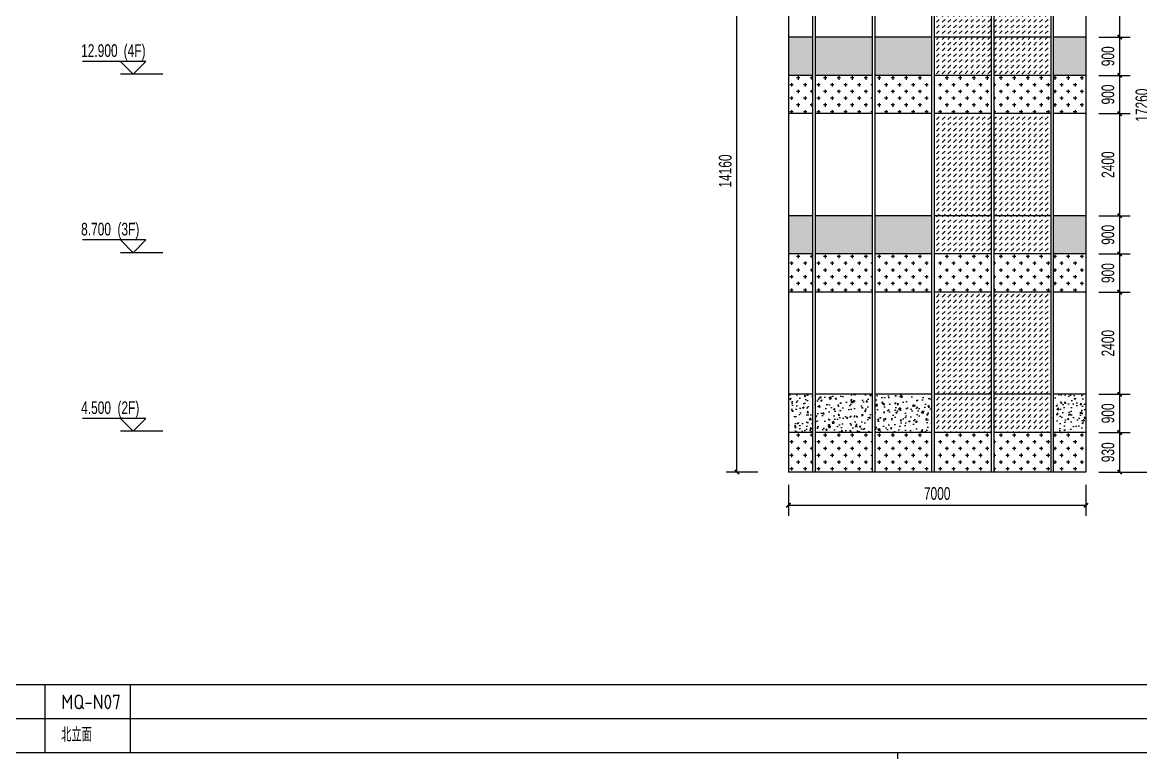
# Model space of a CAD drawing. Extents: x -3 to 440502, y -49243 to 59402.
# Drawn here: x 115402 to 141707, y 31079 to 48256 of the extents above; entities that cross this region are included whole.
import ezdxf

# ---------------------------------------------------------------- set-up
doc = ezdxf.new("R2010")
doc.units = 0
doc.header["$LTSCALE"] = 1000
doc.header["$MEASUREMENT"] = 0
doc.linetypes.add('ACAD_ISO05W100', pattern=[34, 24, -3, 0.5, -3, 0.5, -3])
for name, color, linetype in [('01-标注_尺寸', 124, 'Continuous'), ('01-标注_标高', 200, 'Continuous'), ('02-TEXT_标注', 130, 'Continuous'), ('05-填充_156', 156, 'Continuous'), ('05-填充_天正', 26, 'Continuous'), ('A-0-图名图例', 2, 'Continuous'), ('A-C_窗', 140, 'Continuous'), ('E-立面', 255, 'Continuous')]:
    doc.layers.add(name, color=color, linetype=linetype)
doc.styles.add('_TCH_DIM', font='ros.shx', dxfattribs={"bigfont": 'jd.shx'})
doc.styles.add('_TCH_DIM_T3', font='ros.shx', dxfattribs={"width": 0.705882, "bigfont": 'jd.shx'})
doc.styles.get("Standard").update_dxf_attribs({"font": 'gbenor.shx', "bigfont": 'gbcbig.shx'})
doc.dimstyles.new('_TCH_ARCH&&100', dxfattribs={"dimtxt": 297.5, "dimasz": 100, "dimexe": 250, "dimexo": 300, "dimgap": 126.25, "dimtad": 1, "dimdec": 0, "dimzin": 0, "dimdsep": 46, "dimtxsty": '_TCH_DIM_T3', "dimblk": 'ARCHTICK', "dimcen": 0.09, "dimclrt": 7, "dimazin": 2, "dimtfac": 1, "dimtdec": 0, "dimtix": 1, "dimtmove": 2, "dimatfit": 3, "dimfxl": 0, "dimtolj": 1, "dimtzin": 0, "dimarcsym": 0})
pattern_1 = [(50, (-107001.12, 0), (364.36934, -31.87817), [38.1, -419.1]), (355, (-107001.1, 0), (-70.48565, 382.1133), [30.48, -335.28]), (100.451, (-106970.75, -2.66), (293.885, 350.2334), [32.38, -356.18]), (46.1842, (-107001.1, 101.6), (542.1581, -84.08466), [57.15, -628.65]), (96.6356, (-106955.94, 94.6), (474.8085, 494.8511), [48.57, -534.27]), (351.184, (-107001.1, 101.6), (474.8092, 494.8502), [45.72, -502.92]), (21, (-106950.32, 76.2), (303.22976, -204.53104), [38.1, -419.1]), (326, (-106950.3, 76.2), (123.60406, 368.37593), [30.48, -335.28]), (71.4514, (-106925.05, 59.16), (426.833, 163.8457), [32.38, -356.18]), (37.5, (-107001.12, 0), (6.177207, 169.11008), [0, -331.216, 0, -340.36, 0, -336.55]), (7.5, (-107001.12, 0), (133.63933, 200.36115), [0, -194.056, 0, -323.596, 0, -128.27]), (327.5, (-107114.4, 0), (271.18119, -11.45749), [0, -127, 0, -396.24, 0, -525.78]), (317.5, (-107165.2, 0), (296.25836, 50.85298), [0, -165.1, 0, -263.144, 0, -373.38])]

# ---------------------------------------------------------------- blocks, each defined once
blk = doc.blocks.new('*U66')
for p, q in [((0, 1600), (29475, 1600)), ((0, 800), (29475, 800)), ((0, 0), (29475, 0))]:
    blk.add_line(p, q)
for points in [[(2000, 1600), (2000, 0)], [(4000, 1600), (4000, 0)]]:
    blk.add_lwpolyline(points)
blk = doc.blocks.new('_ArchTick')
at = {"color": 0, "linetype": 'ByBlock', "const_width": 0.4}
blk.add_lwpolyline([(-0.5, -0.5), (0.5, 0.5)], dxfattribs=at)
blk = doc.blocks.new('*D481')
at = {"layer": '01-标注_尺寸', "color": 0, "lineweight": -2, "transparency": 16777216}
for p, q in [((140721, 38609), (141464, 38609)), ((141214, 37679), (141214, 38609)), ((140721, 37679), (141464, 37679))]:
    blk.add_line(p, q, dxfattribs=at)
at = {"layer": 'Defpoints', "color": 0, "transparency": 16777216}
for p in [(140421, 38609), (141214, 38609), (140421, 37679)]:
    blk.add_point(p, dxfattribs=at)
at = {"layer": '01-标注_尺寸', "color": 0, "lineweight": -2, "transparency": 16777216, "xscale": 100, "yscale": 100, "zscale": 100}
for p, rotation in [((141214, 38609), 90), ((141214, 37679), 270)]:
    blk.add_blockref('_ArchTick', p, dxfattribs=dict(at, rotation=rotation))
at = {"layer": '01-标注_尺寸', "color": 7, "transparency": 16777216, "insert": (140939, 38144), "char_height": 297.5, "attachment_point": 5, "rotation": 90, "style": '_TCH_DIM_T3'}
blk.add_mtext('\\A1;930', dxfattribs=at)
blk = doc.blocks.new('*D482')
at = {"layer": '01-标注_尺寸', "color": 0, "lineweight": -2, "transparency": 16777216}
for p, q in [((140721, 39509), (141464, 39509)), ((141214, 38609), (141214, 39509)), ((140721, 38609), (141464, 38609))]:
    blk.add_line(p, q, dxfattribs=at)
at = {"layer": 'Defpoints', "color": 0, "transparency": 16777216}
for p in [(140421, 39509), (141214, 39509), (140421, 38609)]:
    blk.add_point(p, dxfattribs=at)
at = {"layer": '01-标注_尺寸', "color": 0, "lineweight": -2, "transparency": 16777216, "xscale": 100, "yscale": 100, "zscale": 100}
for p, rotation in [((141214, 39509), 90), ((141214, 38609), 270)]:
    blk.add_blockref('_ArchTick', p, dxfattribs=dict(at, rotation=rotation))
at = {"layer": '01-标注_尺寸', "color": 7, "transparency": 16777216, "insert": (140939, 39059), "char_height": 297.5, "attachment_point": 5, "rotation": 90, "style": '_TCH_DIM_T3'}
blk.add_mtext('\\A1;900', dxfattribs=at)
blk = doc.blocks.new('*D483')
at = {"layer": '01-标注_尺寸', "color": 0, "lineweight": -2, "transparency": 16777216}
for p, q in [((140721, 41909), (141464, 41909)), ((141214, 39509), (141214, 41909)), ((140721, 39509), (141464, 39509))]:
    blk.add_line(p, q, dxfattribs=at)
at = {"layer": 'Defpoints', "color": 0, "transparency": 16777216}
for p in [(140421, 41909), (141214, 41909), (140421, 39509)]:
    blk.add_point(p, dxfattribs=at)
at = {"layer": '01-标注_尺寸', "color": 0, "lineweight": -2, "transparency": 16777216, "xscale": 100, "yscale": 100, "zscale": 100}
for p, rotation in [((141214, 41909), 90), ((141214, 39509), 270)]:
    blk.add_blockref('_ArchTick', p, dxfattribs=dict(at, rotation=rotation))
at = {"layer": '01-标注_尺寸', "color": 7, "transparency": 16777216, "insert": (140939, 40709), "char_height": 297.5, "attachment_point": 5, "rotation": 90, "style": '_TCH_DIM_T3'}
blk.add_mtext('\\A1;2400', dxfattribs=at)
blk = doc.blocks.new('*D484')
at = {"layer": '01-标注_尺寸', "color": 0, "lineweight": -2, "transparency": 16777216}
for p, q in [((140721, 42809), (141464, 42809)), ((141214, 41909), (141214, 42809)), ((140721, 41909), (141464, 41909))]:
    blk.add_line(p, q, dxfattribs=at)
at = {"layer": 'Defpoints', "color": 0, "transparency": 16777216}
for p in [(140421, 42809), (141214, 42809), (140421, 41909)]:
    blk.add_point(p, dxfattribs=at)
at = {"layer": '01-标注_尺寸', "color": 0, "lineweight": -2, "transparency": 16777216, "xscale": 100, "yscale": 100, "zscale": 100}
for p, rotation in [((141214, 42809), 90), ((141214, 41909), 270)]:
    blk.add_blockref('_ArchTick', p, dxfattribs=dict(at, rotation=rotation))
at = {"layer": '01-标注_尺寸', "color": 7, "transparency": 16777216, "insert": (140939, 42359), "char_height": 297.5, "attachment_point": 5, "rotation": 90, "style": '_TCH_DIM_T3'}
blk.add_mtext('\\A1;900', dxfattribs=at)
blk = doc.blocks.new('*D485')
at = {"layer": '01-标注_尺寸', "color": 0, "lineweight": -2, "transparency": 16777216}
for p, q in [((140721, 43709), (141464, 43709)), ((141214, 42809), (141214, 43709)), ((140721, 42809), (141464, 42809))]:
    blk.add_line(p, q, dxfattribs=at)
at = {"layer": 'Defpoints', "color": 0, "transparency": 16777216}
for p in [(140421, 43709), (141214, 43709), (140421, 42809)]:
    blk.add_point(p, dxfattribs=at)
at = {"layer": '01-标注_尺寸', "color": 0, "lineweight": -2, "transparency": 16777216, "xscale": 100, "yscale": 100, "zscale": 100}
for p, rotation in [((141214, 43709), 90), ((141214, 42809), 270)]:
    blk.add_blockref('_ArchTick', p, dxfattribs=dict(at, rotation=rotation))
at = {"layer": '01-标注_尺寸', "color": 7, "transparency": 16777216, "insert": (140939, 43259), "char_height": 297.5, "attachment_point": 5, "rotation": 90, "style": '_TCH_DIM_T3'}
blk.add_mtext('\\A1;900', dxfattribs=at)
blk = doc.blocks.new('*D486')
at = {"layer": '01-标注_尺寸', "color": 0, "lineweight": -2, "transparency": 16777216}
for p, q in [((140721, 46109), (141464, 46109)), ((141214, 43709), (141214, 46109)), ((140721, 43709), (141464, 43709))]:
    blk.add_line(p, q, dxfattribs=at)
at = {"layer": 'Defpoints', "color": 0, "transparency": 16777216}
for p in [(140421, 46109), (141214, 46109), (140421, 43709)]:
    blk.add_point(p, dxfattribs=at)
at = {"layer": '01-标注_尺寸', "color": 0, "lineweight": -2, "transparency": 16777216, "xscale": 100, "yscale": 100, "zscale": 100}
for p, rotation in [((141214, 46109), 90), ((141214, 43709), 270)]:
    blk.add_blockref('_ArchTick', p, dxfattribs=dict(at, rotation=rotation))
at = {"layer": '01-标注_尺寸', "color": 7, "transparency": 16777216, "insert": (140939, 44909), "char_height": 297.5, "attachment_point": 5, "rotation": 90, "style": '_TCH_DIM_T3'}
blk.add_mtext('\\A1;2400', dxfattribs=at)
blk = doc.blocks.new('*D487')
at = {"layer": '01-标注_尺寸', "color": 0, "lineweight": -2, "transparency": 16777216}
for p, q in [((140721, 47009), (141464, 47009)), ((141214, 46109), (141214, 47009)), ((140721, 46109), (141464, 46109))]:
    blk.add_line(p, q, dxfattribs=at)
at = {"layer": 'Defpoints', "color": 0, "transparency": 16777216}
for p in [(140421, 47009), (141214, 47009), (140421, 46109)]:
    blk.add_point(p, dxfattribs=at)
at = {"layer": '01-标注_尺寸', "color": 0, "lineweight": -2, "transparency": 16777216, "xscale": 100, "yscale": 100, "zscale": 100}
for p, rotation in [((141214, 47009), 90), ((141214, 46109), 270)]:
    blk.add_blockref('_ArchTick', p, dxfattribs=dict(at, rotation=rotation))
at = {"layer": '01-标注_尺寸', "color": 7, "transparency": 16777216, "insert": (140939, 46559), "char_height": 297.5, "attachment_point": 5, "rotation": 90, "style": '_TCH_DIM_T3'}
blk.add_mtext('\\A1;900', dxfattribs=at)
blk = doc.blocks.new('*D488')
at = {"layer": '01-标注_尺寸', "color": 0, "lineweight": -2, "transparency": 16777216}
for p, q in [((140721, 47909), (141464, 47909)), ((141214, 47009), (141214, 47909)), ((140721, 47009), (141464, 47009))]:
    blk.add_line(p, q, dxfattribs=at)
at = {"layer": 'Defpoints', "color": 0, "transparency": 16777216}
for p in [(140421, 47909), (141214, 47909), (140421, 47009)]:
    blk.add_point(p, dxfattribs=at)
at = {"layer": '01-标注_尺寸', "color": 0, "lineweight": -2, "transparency": 16777216, "xscale": 100, "yscale": 100, "zscale": 100}
for p, rotation in [((141214, 47909), 90), ((141214, 47009), 270)]:
    blk.add_blockref('_ArchTick', p, dxfattribs=dict(at, rotation=rotation))
at = {"layer": '01-标注_尺寸', "color": 7, "transparency": 16777216, "insert": (140939, 47459), "char_height": 297.5, "attachment_point": 5, "rotation": 90, "style": '_TCH_DIM_T3'}
blk.add_mtext('\\A1;900', dxfattribs=at)
blk = doc.blocks.new('*D489')
at = {"layer": '01-标注_尺寸', "color": 0, "lineweight": -2, "transparency": 16777216}
for p, q in [((140721, 50309), (141464, 50309)), ((141214, 47909), (141214, 50309)), ((140721, 47909), (141464, 47909))]:
    blk.add_line(p, q, dxfattribs=at)
at = {"layer": 'Defpoints', "color": 0, "transparency": 16777216}
for p in [(140421, 50309), (141214, 50309), (140421, 47909)]:
    blk.add_point(p, dxfattribs=at)
at = {"layer": '01-标注_尺寸', "color": 0, "lineweight": -2, "transparency": 16777216, "xscale": 100, "yscale": 100, "zscale": 100}
for p, rotation in [((141214, 50309), 90), ((141214, 47909), 270)]:
    blk.add_blockref('_ArchTick', p, dxfattribs=dict(at, rotation=rotation))
at = {"layer": '01-标注_尺寸', "color": 7, "transparency": 16777216, "insert": (140939, 49109), "char_height": 297.5, "attachment_point": 5, "rotation": 90, "style": '_TCH_DIM_T3'}
blk.add_mtext('\\A1;2400', dxfattribs=at)
blk = doc.blocks.new('*D494')
at = {"layer": '01-标注_尺寸', "color": 0, "lineweight": -2, "transparency": 16777216}
for p, q in [((140720, 54939), (142264, 54939)), ((142014, 37679), (142014, 54939)), ((140720, 37679), (142264, 37679))]:
    blk.add_line(p, q, dxfattribs=at)
at = {"layer": 'Defpoints', "color": 0, "transparency": 16777216}
for p in [(140420, 54939), (142014, 54939), (140420, 37679)]:
    blk.add_point(p, dxfattribs=at)
at = {"layer": '01-标注_尺寸', "color": 0, "lineweight": -2, "transparency": 16777216, "xscale": 100, "yscale": 100, "zscale": 100}
for p, rotation in [((142014, 54939), 90), ((142014, 37679), 270)]:
    blk.add_blockref('_ArchTick', p, dxfattribs=dict(at, rotation=rotation))
at = {"layer": '01-标注_尺寸', "color": 7, "transparency": 16777216, "insert": (141739, 46309), "char_height": 297.5, "attachment_point": 5, "rotation": 90, "style": '_TCH_DIM_T3'}
blk.add_mtext('\\A1;17260', dxfattribs=at)
blk = doc.blocks.new('*D515')
at = {"layer": '01-标注_尺寸', "color": 0, "lineweight": -2, "transparency": 16777216}
for p, q in [((132701, 51839), (131961, 51839)), ((132211, 37679), (132211, 51839)), ((132701, 37679), (131961, 37679))]:
    blk.add_line(p, q, dxfattribs=at)
at = {"layer": 'Defpoints', "color": 0, "transparency": 16777216}
for p in [(132211, 51839), (133001, 51839), (133001, 37679)]:
    blk.add_point(p, dxfattribs=at)
at = {"layer": '01-标注_尺寸', "color": 0, "lineweight": -2, "transparency": 16777216, "xscale": 100, "yscale": 100, "zscale": 100}
for p, rotation in [((132211, 51839), 90), ((132211, 37679), 270)]:
    blk.add_blockref('_ArchTick', p, dxfattribs=dict(at, rotation=rotation))
at = {"layer": '01-标注_尺寸', "color": 7, "transparency": 16777216, "insert": (131936, 44759), "char_height": 297.5, "attachment_point": 5, "rotation": 90, "style": '_TCH_DIM_T3'}
blk.add_mtext('\\A1;14160', dxfattribs=at)
blk = doc.blocks.new('*D1071')
at = {"layer": '01-标注_尺寸', "color": 0, "lineweight": -2, "transparency": 16777216}
for p, q in [((133421, 37379), (133421, 36647)), ((140421, 37379), (140421, 36647)), ((133421, 36897), (140421, 36897))]:
    blk.add_line(p, q, dxfattribs=at)
at = {"layer": 'Defpoints', "color": 0, "transparency": 16777216}
for p in [(133421, 37679), (140421, 37679), (140421, 36897)]:
    blk.add_point(p, dxfattribs=at)
at = {"layer": '01-标注_尺寸', "color": 0, "lineweight": -2, "transparency": 16777216, "xscale": 100, "yscale": 100, "zscale": 100, "rotation": 180}
blk.add_blockref('_ArchTick', (133421, 36897), dxfattribs=at)
at = {"layer": '01-标注_尺寸', "color": 0, "lineweight": -2, "transparency": 16777216, "xscale": 100, "yscale": 100, "zscale": 100}
blk.add_blockref('_ArchTick', (140421, 36897), dxfattribs=at)
at = {"layer": '01-标注_尺寸', "color": 7, "transparency": 16777216, "insert": (136921, 37172), "char_height": 297.5, "attachment_point": 5, "style": '_TCH_DIM_T3'}
blk.add_mtext('\\A1;7000', dxfattribs=at)

msp = doc.modelspace()

# ---------------------------------------------------------------- hatches: boundary and pattern name
at = {"layer": '05-填充_156'}
h = msp.add_hatch(dxfattribs=at)
h.set_pattern_fill('DASH', color=256, scale=100, angle=225)
h.set_pattern_definition([(225, (406108.94, -113317.42), (-3e-14, -134.703842), [95.25, -95.25])])
h.paths.add_polyline_path([(138250.8, 42808.8), (139590.8, 42808.8), (139590.8, 46108.8), (138250.8, 46108.8)])
h.paths.add_polyline_path([(136850.8, 42808.8), (138190.8, 42808.8), (138190.8, 46108.8), (136850.8, 46108.8)])
h.paths.add_polyline_path([(138250.8, 47008.8), (139590.8, 47008.8), (139590.8, 50308.8), (138250.8, 50308.8)])
h.paths.add_polyline_path([(136850.8, 47008.8), (138190.8, 47008.8), (138190.8, 50308.8), (136850.8, 50308.8)])
h.paths.add_polyline_path([(138250.8, 38608.8), (139590.8, 38608.8), (139590.8, 41908.8), (138250.8, 41908.8)])
h.paths.add_polyline_path([(136850.8, 38608.8), (138190.8, 38608.8), (138190.8, 41908.8), (136850.8, 41908.8)])
h = msp.add_hatch(dxfattribs=at)
h.set_pattern_fill('CROSS', color=136, scale=100, angle=180)
h.set_pattern_definition([(180, (406108.94, -117517.42), (-158.75, -158.75), [79.375, -238.125]), (270, (406069.25, -117477.73), (158.75, -158.75), [79.375, -238.125])])
h.paths.add_polyline_path([(139650.8, 46108.8), (140420.8, 46108.8), (140420.8, 47008.8), (139650.8, 47008.8)])
h.paths.add_polyline_path([(138250.8, 46108.8), (139590.8, 46108.8), (139590.8, 47008.8), (138250.8, 47008.8)])
h.paths.add_polyline_path([(136850.8, 46108.8), (138190.8, 46108.8), (138190.8, 47008.8), (136850.8, 47008.8)])
h.paths.add_polyline_path([(135450.8, 46108.8), (136790.8, 46108.8), (136790.8, 47008.8), (135450.8, 47008.8)])
h.paths.add_polyline_path([(134050.8, 46108.8), (135390.8, 46108.8), (135390.8, 47008.8), (134050.8, 47008.8)])
h.paths.add_polyline_path([(133420.8, 46108.8), (133990.8, 46108.8), (133990.8, 47008.8), (133420.8, 47008.8)])
h = msp.add_hatch(dxfattribs=at)
h.set_pattern_fill('CROSS', color=136, scale=100, angle=180)
h.set_pattern_definition([(180, (406108.94, -121717.42), (-158.75, -158.75), [79.375, -238.125]), (270, (406069.25, -121677.73), (158.75, -158.75), [79.375, -238.125])])
h.paths.add_polyline_path([(139650.8, 41908.8), (140420.8, 41908.8), (140420.8, 42808.8), (139650.8, 42808.8)])
h.paths.add_polyline_path([(138250.8, 41908.8), (139590.8, 41908.8), (139590.8, 42808.8), (138250.8, 42808.8)])
h.paths.add_polyline_path([(136850.8, 41908.8), (138190.8, 41908.8), (138190.8, 42808.8), (136850.8, 42808.8)])
h.paths.add_polyline_path([(135450.8, 41908.8), (136790.8, 41908.8), (136790.8, 42808.8), (135450.8, 42808.8)])
h.paths.add_polyline_path([(134050.8, 41908.8), (135390.8, 41908.8), (135390.8, 42808.8), (134050.8, 42808.8)])
h.paths.add_polyline_path([(133420.8, 41908.8), (133990.8, 41908.8), (133990.8, 42808.8), (133420.8, 42808.8)])
h = msp.add_hatch(dxfattribs=at)
h.set_pattern_fill('CROSS', color=136, scale=100, angle=180)
h.set_pattern_definition([(180, (406108.94, -125917.42), (-158.75, -158.75), [79.375, -238.125]), (270, (406069.25, -125877.74), (158.75, -158.75), [79.375, -238.125])])
h.paths.add_polyline_path([(139650.8, 37678.8), (140420.8, 37678.8), (140420.8, 38608.8), (139650.8, 38608.8)])
h.paths.add_polyline_path([(138250.8, 37678.8), (139590.8, 37678.8), (139590.8, 38608.8), (138250.8, 38608.8)])
h.paths.add_polyline_path([(136850.8, 37678.8), (138190.8, 37678.8), (138190.8, 38608.8), (136850.8, 38608.8)])
h.paths.add_polyline_path([(135450.8, 37678.8), (136790.8, 37678.8), (136790.8, 38608.8), (135450.8, 38608.8)])
h.paths.add_polyline_path([(134050.8, 37678.8), (135390.8, 37678.8), (135390.8, 38608.8), (134050.8, 38608.8)])
h.paths.add_polyline_path([(133420.8, 37678.8), (133990.8, 37678.8), (133990.8, 38608.8), (133420.8, 38608.8)])
at = {"layer": '05-填充_天正'}
h = msp.add_hatch(dxfattribs=at)
h.set_pattern_fill('AR-CONC', color=256, scale=200)
h.set_pattern_definition(pattern_1)
h.paths.add_polyline_path([(139650.8, 47008.8), (140420.8, 47008.8), (140420.8, 47908.8), (139650.8, 47908.8)])
h.paths.add_polyline_path([(135450.8, 47008.8), (136790.8, 47008.8), (136790.8, 47908.8), (135450.8, 47908.8)])
h.paths.add_polyline_path([(134050.8, 47008.8), (135390.8, 47008.8), (135390.8, 47908.8), (134050.8, 47908.8)])
h.paths.add_polyline_path([(133420.8, 47008.8), (133990.8, 47008.8), (133990.8, 47908.8), (133420.8, 47908.8)])
h.paths.add_polyline_path([(139650.8, 42808.8), (140420.8, 42808.8), (140420.8, 43708.8), (139650.8, 43708.8)])
h.paths.add_polyline_path([(135450.8, 42808.8), (136790.8, 42808.8), (136790.8, 43708.8), (135450.8, 43708.8)])
h.paths.add_polyline_path([(134050.8, 42808.8), (135390.8, 42808.8), (135390.8, 43708.8), (134050.8, 43708.8)])
h.paths.add_polyline_path([(133420.8, 42808.8), (133990.8, 42808.8), (133990.8, 43708.8), (133420.8, 43708.8)])
h = msp.add_hatch(dxfattribs=at)
h.set_pattern_fill('AR-CONC', color=256, scale=200)
h.set_pattern_definition(pattern_1)
h.paths.add_polyline_path([(139650.8, 38608.8), (140420.8, 38608.8), (140420.8, 39508.8), (139650.8, 39508.8)])
h.paths.add_polyline_path([(135450.8, 38608.8), (136790.8, 38608.8), (136790.8, 39508.8), (135450.8, 39508.8)])
h.paths.add_polyline_path([(134050.8, 38608.8), (135390.8, 38608.8), (135390.8, 39508.8), (134050.8, 39508.8)])
h.paths.add_polyline_path([(133420.8, 38608.8), (133990.8, 38608.8), (133990.8, 39508.8), (133420.8, 39508.8)])

# ---------------------------------------------------------------- linework, layer by layer
at = {"layer": '01-标注_标高'}
for p, q in [((118310.2, 47338.8), (116814.2, 47338.8)), ((118010.2, 47038.8), (117710.2, 47338.8)), ((118010.2, 47038.8), (118310.2, 47338.8)), ((118710.2, 47038.8), (117710.2, 47038.8)), ((118310.2, 43138.8), (116814.2, 43138.8)), ((118010.2, 42838.8), (117710.2, 43138.8)), ((118010.2, 42838.8), (118310.2, 43138.8)), ((118710.2, 42838.8), (117710.2, 42838.8)), ((118310.2, 38938.8), (116814.2, 38938.8)), ((118010.2, 38638.8), (117710.2, 38938.8)), ((118010.2, 38638.8), (118310.2, 38938.8)), ((118710.2, 38638.8), (117710.2, 38638.8))]:
    msp.add_line(p, q, dxfattribs=at)
at = {"layer": 'A-0-图名图例'}
msp.add_lwpolyline([(135996.8, 1000), (135996.8, 31078.8)], dxfattribs=at)
at = {"layer": 'A-C_窗'}
for points in [[(133990.8, 54508.8), (133990.8, 37678.8)], [(134050.8, 54508.8), (134050.8, 37678.8)], [(135390.8, 54508.8), (135390.8, 37678.8)], [(135450.8, 54508.8), (135450.8, 37678.8)], [(136790.8, 54508.8), (136790.8, 37678.8)], [(136850.8, 54508.8), (136850.8, 37678.8)], [(138190.8, 54508.8), (138190.8, 37678.8)], [(138250.8, 54508.8), (138250.8, 37678.8)], [(139590.8, 54508.8), (139590.8, 37678.8)], [(139650.8, 54508.8), (139650.8, 37678.8)], [(133990.8, 47908.8), (133420.8, 47908.8)], [(135390.8, 47908.8), (134050.8, 47908.8)], [(136790.8, 47908.8), (135450.8, 47908.8)], [(138190.8, 47908.8), (136850.8, 47908.8)], [(139590.8, 47908.8), (138250.8, 47908.8)], [(140420.8, 47908.8), (139650.8, 47908.8)], [(133990.8, 47008.8), (133420.8, 47008.8)], [(133990.8, 47008.8), (133420.8, 47008.8)], [(135390.8, 47008.8), (134050.8, 47008.8)], [(135390.8, 47008.8), (134050.8, 47008.8)], [(136790.8, 47008.8), (135450.8, 47008.8)], [(136790.8, 47008.8), (135450.8, 47008.8)], [(138190.8, 47008.8), (136850.8, 47008.8)], [(138190.8, 47008.8), (136850.8, 47008.8)], [(139590.8, 47008.8), (138250.8, 47008.8)], [(139590.8, 47008.8), (138250.8, 47008.8)], [(140420.8, 47008.8), (139650.8, 47008.8)], [(133990.8, 46108.8), (133420.8, 46108.8)], [(133990.8, 46108.8), (133420.8, 46108.8)], [(135390.8, 46108.8), (134050.8, 46108.8)], [(135390.8, 46108.8), (134050.8, 46108.8)], [(136790.8, 46108.8), (135450.8, 46108.8)], [(136790.8, 46108.8), (135450.8, 46108.8)], [(138190.8, 46108.8), (136850.8, 46108.8)], [(138190.8, 46108.8), (136850.8, 46108.8)], [(139590.8, 46108.8), (138250.8, 46108.8)], [(139590.8, 46108.8), (138250.8, 46108.8)], [(140420.8, 46108.8), (139650.8, 46108.8)], [(133990.8, 43708.8), (133420.8, 43708.8)], [(135390.8, 43708.8), (134050.8, 43708.8)], [(136790.8, 43708.8), (135450.8, 43708.8)], [(138190.8, 43708.8), (136850.8, 43708.8)], [(139590.8, 43708.8), (138250.8, 43708.8)], [(140420.8, 43708.8), (139650.8, 43708.8)], [(133990.8, 42808.8), (133420.8, 42808.8)], [(133990.8, 42808.8), (133420.8, 42808.8)], [(133990.8, 42808.8), (133420.8, 42808.8)], [(135390.8, 42808.8), (134050.8, 42808.8)], [(135390.8, 42808.8), (134050.8, 42808.8)], [(135390.8, 42808.8), (134050.8, 42808.8)], [(136790.8, 42808.8), (135450.8, 42808.8)], [(136790.8, 42808.8), (135450.8, 42808.8)], [(136790.8, 42808.8), (135450.8, 42808.8)], [(138190.8, 42808.8), (136850.8, 42808.8)], [(138190.8, 42808.8), (136850.8, 42808.8)], [(138190.8, 42808.8), (136850.8, 42808.8)], [(139590.8, 42808.8), (138250.8, 42808.8)], [(139590.8, 42808.8), (138250.8, 42808.8)], [(139590.8, 42808.8), (138250.8, 42808.8)], [(140420.8, 42808.8), (139650.8, 42808.8)], [(133990.8, 41908.8), (133420.8, 41908.8)], [(133990.8, 41908.8), (133420.8, 41908.8)], [(133990.8, 41908.8), (133420.8, 41908.8)], [(135390.8, 41908.8), (134050.8, 41908.8)], [(135390.8, 41908.8), (134050.8, 41908.8)], [(135390.8, 41908.8), (134050.8, 41908.8)], [(136790.8, 41908.8), (135450.8, 41908.8)], [(136790.8, 41908.8), (135450.8, 41908.8)], [(136790.8, 41908.8), (135450.8, 41908.8)], [(138190.8, 41908.8), (136850.8, 41908.8)], [(138190.8, 41908.8), (136850.8, 41908.8)], [(138190.8, 41908.8), (136850.8, 41908.8)], [(139590.8, 41908.8), (138250.8, 41908.8)], [(139590.8, 41908.8), (138250.8, 41908.8)], [(139590.8, 41908.8), (138250.8, 41908.8)], [(140420.8, 41908.8), (139650.8, 41908.8)], [(133990.8, 39508.8), (133420.8, 39508.8)], [(133990.8, 39508.8), (133620.8, 39508.8)], [(133990.8, 39508.8), (133620.8, 39508.8)], [(133990.8, 39508.8), (133635.8, 39508.8)], [(135390.8, 39508.8), (134050.8, 39508.8)], [(135390.8, 39508.8), (134050.8, 39508.8)], [(135390.8, 39508.8), (134050.8, 39508.8)], [(135390.8, 39508.8), (134050.8, 39508.8)], [(136790.8, 39508.8), (135450.8, 39508.8)], [(136790.8, 39508.8), (135450.8, 39508.8)], [(136790.8, 39508.8), (135450.8, 39508.8)], [(136790.8, 39508.8), (135450.8, 39508.8)], [(138190.8, 39508.8), (136850.8, 39508.8)], [(138190.8, 39508.8), (136850.8, 39508.8)], [(138190.8, 39508.8), (136850.8, 39508.8)], [(138190.8, 39508.8), (136850.8, 39508.8)], [(139590.8, 39508.8), (138250.8, 39508.8)], [(139590.8, 39508.8), (138250.8, 39508.8)], [(139590.8, 39508.8), (138250.8, 39508.8)], [(139590.8, 39508.8), (138250.8, 39508.8)], [(140420.8, 39508.8), (139650.8, 39508.8)], [(133990.8, 38608.8), (133420.8, 38608.8)], [(133990.8, 38608.8), (133620.8, 38608.8)], [(133990.8, 38608.8), (133620.8, 38608.8)], [(133990.8, 38608.8), (133620.8, 38608.8)], [(133990.8, 38608.8), (133620.8, 38608.8)], [(133990.8, 38608.8), (133620.8, 38608.8)], [(133990.8, 38608.8), (133635.8, 38608.8)], [(133990.8, 38608.8), (133635.8, 38608.8)], [(135390.8, 38608.8), (134050.8, 38608.8)], [(135390.8, 38608.8), (134050.8, 38608.8)], [(135390.8, 38608.8), (134050.8, 38608.8)], [(135390.8, 38608.8), (134050.8, 38608.8)], [(135390.8, 38608.8), (134050.8, 38608.8)], [(135390.8, 38608.8), (134050.8, 38608.8)], [(135390.8, 38608.8), (134050.8, 38608.8)], [(135390.8, 38608.8), (134050.8, 38608.8)], [(136790.8, 38608.8), (135450.8, 38608.8)], [(136790.8, 38608.8), (135450.8, 38608.8)], [(136790.8, 38608.8), (135450.8, 38608.8)], [(136790.8, 38608.8), (135450.8, 38608.8)], [(136790.8, 38608.8), (135450.8, 38608.8)], [(136790.8, 38608.8), (135450.8, 38608.8)], [(136790.8, 38608.8), (135450.8, 38608.8)], [(136790.8, 38608.8), (135450.8, 38608.8)], [(138190.8, 38608.8), (136850.8, 38608.8)], [(138190.8, 38608.8), (136850.8, 38608.8)], [(138190.8, 38608.8), (136850.8, 38608.8)], [(138190.8, 38608.8), (136850.8, 38608.8)], [(138190.8, 38608.8), (136850.8, 38608.8)], [(138190.8, 38608.8), (136850.8, 38608.8)], [(138190.8, 38608.8), (136850.8, 38608.8)], [(138190.8, 38608.8), (136850.8, 38608.8)], [(139590.8, 38608.8), (138250.8, 38608.8)], [(139590.8, 38608.8), (138250.8, 38608.8)], [(139590.8, 38608.8), (138250.8, 38608.8)], [(139590.8, 38608.8), (138250.8, 38608.8)], [(139590.8, 38608.8), (138250.8, 38608.8)], [(139590.8, 38608.8), (138250.8, 38608.8)], [(139590.8, 38608.8), (138250.8, 38608.8)], [(139590.8, 38608.8), (138250.8, 38608.8)], [(140420.8, 38608.8), (139650.8, 38608.8)]]:
    msp.add_lwpolyline(points, dxfattribs=at)
at = {"layer": 'E-立面'}
msp.add_line((140420.8, 54938.8), (140420.8, 37678.8), dxfattribs=at)
for points in [[(120620.8, 51238.8), (132880.8, 51238.8), (132880.8, 52328.8), (132800.8, 52328.8), (132800.8, 52498.8), (133420.8, 52538.8), (133420.8, 37678.8)], [(140420.8, 37678.8), (133420.8, 37678.8)]]:
    msp.add_lwpolyline(points, dxfattribs=at)

# ---------------------------------------------------------------- block references
at = {"layer": 'A-0-图名图例'}
msp.add_blockref('*U66', (113934.5, 31078.8), dxfattribs=at)

# ---------------------------------------------------------------- texts
at = {"layer": '02-TEXT_标注', "style": '_TCH_DIM', "width": 0.705882}
for s, p in [('12.900', (116784.2, 47443.8)), ('(4F)', (117785.3, 47443.8)), ('8.700', (116784.2, 43243.8)), ('(3F)', (117638.7, 43243.8)), ('4.500', (116784.2, 39043.8)), ('(2F)', (117638.7, 39043.8))]:
    msp.add_text(s, height=297.5, dxfattribs=at).set_placement(p)
at = {"layer": '02-TEXT_标注', "linetype": 'ACAD_ISO05W100'}
for s, height, p in [('MQ-N07', 345, (116315.5, 32098.8)), ('北立面', 332.77, (116315.5, 31336.9))]:
    msp.add_text(s, height=height, dxfattribs=at).set_placement(p)

# ---------------------------------------------------------------- dimensions: what is measured, and where the dimension line sits
at = {"layer": '01-标注_尺寸'}
for p1, p2, distance, picture, middle in [((140419.7, 37678.8), (140419.7, 54938.8), -1594.2, '*D494', (141739, 46308.8)), ((133000.8, 37678.8), (133000.8, 51838.8), 790, '*D515', (131935.7, 44758.8)), ((140420.8, 47908.8), (140420.8, 50308.8), -793.2, '*D489', (140939, 49108.8)), ((140420.8, 47008.8), (140420.8, 47908.8), -793.2, '*D488', (140939, 47458.8)), ((140420.8, 46108.8), (140420.8, 47008.8), -793.2, '*D487', (140939, 46558.8)), ((140420.8, 43708.8), (140420.8, 46108.8), -793.2, '*D486', (140939, 44908.8)), ((140420.8, 42808.8), (140420.8, 43708.8), -793.2, '*D485', (140939, 43258.8)), ((140420.8, 41908.8), (140420.8, 42808.8), -793.2, '*D484', (140939, 42358.8)), ((140420.8, 39508.8), (140420.8, 41908.8), -793.2, '*D483', (140939, 40708.8)), ((140420.8, 38608.8), (140420.8, 39508.8), -793.2, '*D482', (140939, 39058.8)), ((140420.8, 37678.8), (140420.8, 38608.8), -793.2, '*D481', (140939, 38143.8)), ((133420.8, 37678.8), (140420.8, 37678.8), -781.7, '*D1071', (136920.8, 37172.1))]:
    dim = msp.add_aligned_dim(p1=p1, p2=p2, distance=distance, dimstyle='_TCH_ARCH&&100', dxfattribs=at)
    dim.commit()
    dim.dimension.update_dxf_attribs({"geometry": picture, "text_midpoint": middle})

doc.saveas('drawing.dxf')
